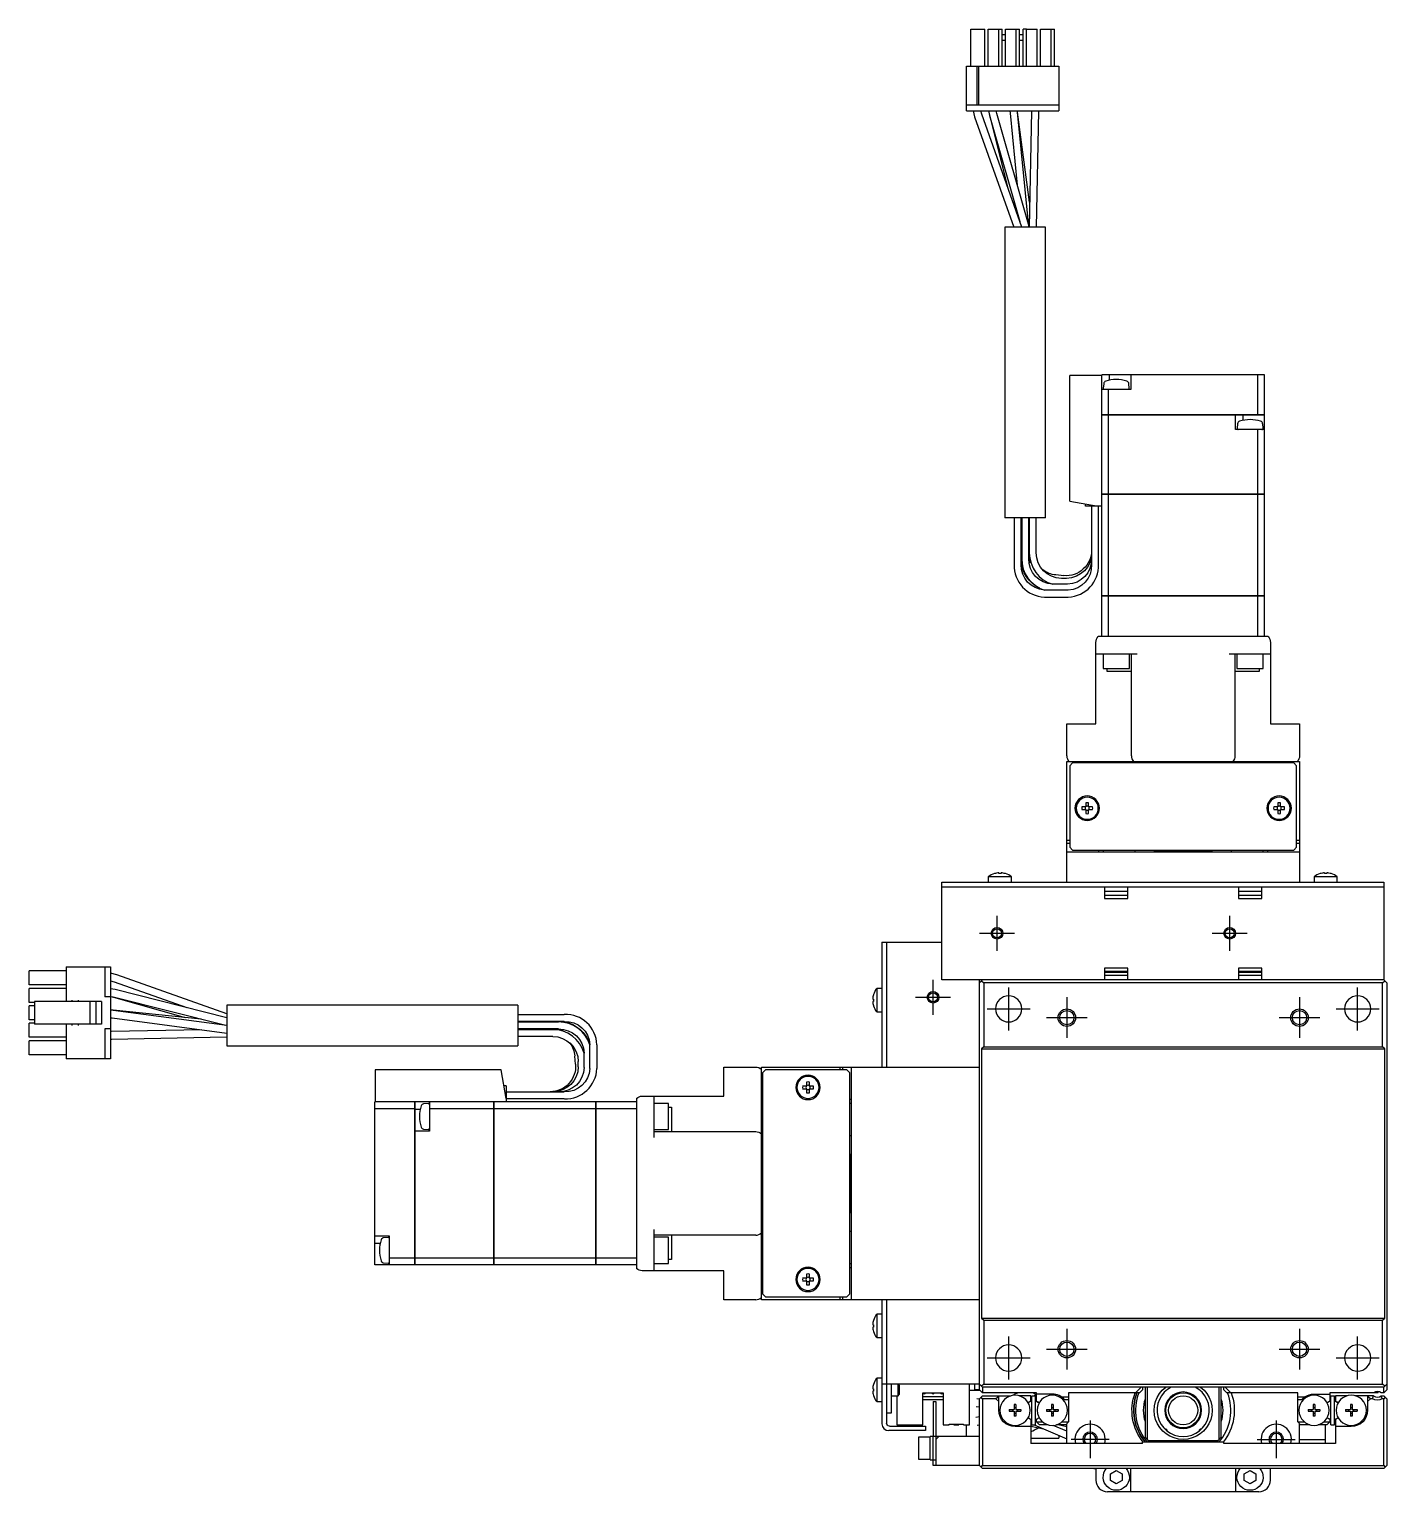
# Model space of a CAD drawing. Extents: x 0 to 1226, y -8 to 947.
# Drawn here: x 992.6 to 1226, y 353.7 to 605.1 of the extents above; entities that cross this region are included whole.
import ezdxf

# ---------------------------------------------------------------- set-up
doc = ezdxf.new("R2010")
doc.units = 0
doc.header["$LTSCALE"] = 0.5
doc.linetypes.add('CENTER', pattern=[50.8, 31.75, -6.35, 6.35, -6.35])
for name, color, linetype in [('MSM_CENTER', 1, 'CENTER'), ('MSM_CONTINUOUS', 7, 'CONTINUOUS'), ('MSM_NARROW', 5, 'CONTINUOUS')]:
    doc.layers.add(name, color=color, linetype=linetype)

msp = doc.modelspace()

# ---------------------------------------------------------------- linework, layer by layer
at = {"layer": 'MSM_CENTER'}
for p, q in [((1159.04, 446.69), (1159.04, 452.69)), ((1199.04, 446.69), (1199.04, 452.69)), ((1156.04, 449.69), (1162.04, 449.69)), ((1196.04, 449.69), (1202.04, 449.69)), ((1148.04, 435.69), (1148.04, 441.69)), ((1161.04, 432.99), (1161.04, 440.39)), ((1221.04, 432.99), (1221.04, 440.39)), ((1145.04, 438.69), (1151.04, 438.69)), ((1171.04, 438.69), (1171.04, 431.69)), ((1211.04, 438.69), (1211.04, 431.69)), ((1157.34, 436.69), (1164.74, 436.69)), ((1167.54, 435.19), (1174.54, 435.19)), ((1207.54, 435.19), (1214.54, 435.19)), ((1217.34, 436.69), (1224.74, 436.69)), ((1161.04, 372.99), (1161.04, 380.39)), ((1171.04, 381.69), (1171.04, 374.69)), ((1211.04, 381.69), (1211.04, 374.69)), ((1221.04, 372.99), (1221.04, 380.39)), ((1167.54, 378.19), (1174.54, 378.19)), ((1207.54, 378.19), (1214.54, 378.19)), ((1157.34, 376.69), (1164.74, 376.69)), ((1217.34, 376.69), (1224.74, 376.69)), ((1175.04, 365.94), (1175.04, 359.44)), ((1207.04, 365.94), (1207.04, 359.44)), ((1178.29, 362.69), (1171.79, 362.69)), ((1203.79, 362.69), (1210.29, 362.69))]:
    msp.add_line(p, q, dxfattribs=at)
at = {"layer": 'MSM_CONTINUOUS'}
for p, q in [((1154.52, 605.09), (1156.92, 605.09)), ((1154.52, 598.74), (1154.52, 605.09)), ((1156.92, 598.74), (1156.92, 605.09)), ((1157.52, 598.74), (1157.52, 605.09)), ((1157.52, 605.09), (1159.32, 605.09)), ((1159.32, 598.74), (1159.32, 605.09)), ((1159.32, 605.09), (1159.92, 605.09)), ((1159.92, 598.74), (1159.92, 605.09)), ((1159.92, 604.2), (1160.52, 604.2)), ((1160.52, 598.74), (1160.52, 605.09)), ((1160.52, 605.09), (1162.32, 605.09)), ((1162.32, 598.74), (1162.32, 605.09)), ((1162.32, 605.09), (1162.92, 605.09)), ((1162.92, 598.74), (1162.92, 605.09)), ((1162.92, 604.2), (1163.52, 604.2)), ((1163.52, 598.74), (1163.52, 605.09)), ((1164.12, 605.09), (1163.52, 605.09)), ((1164.12, 598.74), (1164.12, 605.09)), ((1164.12, 605.09), (1165.92, 605.09)), ((1165.92, 598.74), (1165.92, 605.09)), ((1166.52, 598.74), (1166.52, 605.09)), ((1166.52, 605.09), (1168.32, 605.09)), ((1168.32, 598.74), (1168.32, 605.09)), ((1168.32, 605.09), (1168.92, 605.09)), ((1168.92, 598.74), (1168.92, 605.09)), ((1159.92, 603.2), (1160.52, 603.2)), ((1162.92, 603.2), (1163.52, 603.2)), ((1153.79, 591.09), (1153.79, 598.74)), ((1153.79, 598.74), (1169.64, 598.74)), ((1155.57, 598.74), (1155.57, 592.11)), ((1155.87, 598.74), (1155.87, 592.11)), ((1169.64, 598.74), (1169.64, 591.09)), ((1153.79, 592.11), (1169.64, 592.11)), ((1153.79, 591.09), (1169.64, 591.09)), ((1154.91, 591.09), (1155.17, 590.06)), ((1156.4, 590.49), (1156.23, 591.09)), ((1156.4, 590.49), (1156.23, 591.09)), ((1157.58, 591.09), (1157.72, 590.33)), ((1157.59, 591.09), (1157.76, 590.24)), ((1159.01, 590.6), (1158.9, 591.09)), ((1161.25, 591.09), (1161.28, 590.68)), ((1162.58, 590.81), (1162.55, 591.09)), ((1164.63, 575.39), (1162.58, 590.85)), ((1164.53, 571.21), (1162.58, 590.81)), ((1164.94, 591.01), (1164.54, 571.09)), ((1164.94, 591.09), (1164.94, 591.01)), ((1164.94, 591.09), (1164.94, 590.94)), ((1165.84, 571.09), (1166.24, 590.98)), ((1166.24, 590.98), (1166.24, 591.09)), ((1155.17, 590.06), (1161.9, 571.09)), ((1163.28, 571.09), (1156.4, 590.49)), ((1157.72, 590.33), (1160.82, 578.02)), ((1157.76, 590.24), (1162.95, 572.03)), ((1164.55, 571.17), (1159.01, 590.6)), ((1161.28, 590.68), (1162.52, 578.27)), ((1167.39, 571.09), (1160.39, 571.09)), ((1160.39, 571.09), (1160.39, 521.09)), ((1167.39, 521.09), (1167.39, 571.09)), ((1171.54, 523.95), (1171.54, 545.59)), ((1177.04, 545.59), (1171.54, 545.59)), ((1177.04, 507.69), (1177.04, 545.69)), ((1205.04, 545.69), (1177.04, 545.69)), ((1178.29, 545.69), (1178.29, 544.75)), ((1182.04, 545.69), (1182.04, 543.19)), ((1203.89, 538.8), (1203.89, 545.69)), ((1205.04, 538.8), (1205.04, 545.69)), ((1182.04, 543.19), (1177.04, 543.19)), ((1177.38, 544.16), (1177.31, 543.4)), ((1178.2, 538.8), (1178.2, 543.19)), ((1181.77, 543.4), (1181.71, 544.16)), ((1177.04, 538.8), (1205.04, 538.8)), ((1205.04, 538.79), (1177.04, 538.79)), ((1177.05, 538.79), (1177.05, 538.8)), ((1178.2, 538.79), (1178.2, 538.8)), ((1178.2, 525.19), (1178.2, 538.79)), ((1200.04, 536.29), (1200.04, 538.79)), ((1201.29, 538.79), (1201.29, 537.86)), ((1203.88, 538.79), (1203.88, 538.8)), ((1205.03, 538.79), (1205.03, 538.8)), ((1205.04, 525.19), (1205.04, 538.79)), ((1205.04, 536.29), (1200.04, 536.29)), ((1200.38, 537.27), (1200.31, 536.51)), ((1203.89, 525.19), (1203.89, 536.29)), ((1204.77, 536.51), (1204.71, 537.27)), ((1171.54, 523.95), (1176.44, 523.09)), ((1174.24, 523.09), (1174.24, 523.48)), ((1177.04, 523.09), (1174.24, 523.09)), ((1175.29, 523.09), (1175.29, 513.09)), ((1176.49, 513.09), (1176.49, 523.09)), ((1177.04, 525.19), (1205.04, 525.19)), ((1205.04, 525.18), (1177.04, 525.18)), ((1177.05, 525.19), (1177.05, 525.18)), ((1178.2, 525.19), (1178.2, 525.18)), ((1178.2, 507.69), (1178.2, 525.18)), ((1203.88, 525.19), (1203.88, 525.18)), ((1203.89, 507.69), (1203.89, 525.18)), ((1205.03, 525.19), (1205.03, 525.18)), ((1205.04, 507.69), (1205.04, 525.18)), ((1167.39, 521.09), (1160.39, 521.09)), ((1161.99, 521.09), (1161.99, 513.09)), ((1163.19, 513.09), (1163.19, 521.09)), ((1163.29, 521.09), (1163.29, 514.09)), ((1164.49, 514.09), (1164.49, 521.09)), ((1164.59, 521.09), (1164.59, 514.09)), ((1165.79, 515.09), (1165.79, 521.09)), ((1175.29, 515.57), (1175.29, 515.33)), ((1164.65, 513.38), (1164.49, 514.59)), ((1164.59, 514.09), (1164.65, 513.38)), ((1164.65, 513.38), (1164.65, 513.35)), ((1164.65, 513.35), (1164.65, 513.38)), ((1170.53, 511.16), (1169.14, 511.29)), ((1170.98, 510.69), (1170.1, 510.69)), ((1167.2, 508.7), (1167.23, 508.69)), ((1171.29, 508.69), (1167.2, 508.69)), ((1171.13, 509.69), (1168.65, 509.69)), ((1167.2, 507.49), (1171.29, 507.49)), ((1177.04, 507.69), (1205.04, 507.69)), ((1177.04, 500.69), (1177.04, 507.68)), ((1205.04, 507.68), (1177.04, 507.68)), ((1177.05, 507.69), (1177.05, 507.68)), ((1178.2, 507.69), (1178.2, 507.68)), ((1178.2, 500.69), (1178.2, 507.68)), ((1203.88, 507.69), (1203.88, 507.68)), ((1203.89, 500.69), (1203.89, 507.68)), ((1205.03, 507.69), (1205.03, 507.68)), ((1205.04, 500.69), (1205.04, 507.68)), ((1205.66, 500.69), (1176.43, 500.69)), ((1176.04, 485.69), (1176.04, 499.69)), ((1206.04, 499.69), (1206.04, 485.69)), ((1183.14, 497.69), (1176.04, 497.69)), ((1177.29, 497.69), (1177.29, 495.19)), ((1181.79, 495.19), (1181.79, 497.69)), ((1182.14, 480.19), (1182.14, 497.69)), ((1206.04, 497.69), (1198.94, 497.69)), ((1199.94, 497.69), (1199.94, 480.19)), ((1200.29, 497.69), (1200.29, 495.19)), ((1204.79, 495.19), (1204.79, 497.69)), ((1177.29, 495.19), (1181.79, 495.19)), ((1177.96, 494.69), (1177.96, 495.19)), ((1182.14, 494.69), (1177.96, 494.69)), ((1204.12, 494.69), (1199.94, 494.69)), ((1200.29, 495.19), (1204.79, 495.19)), ((1204.12, 495.19), (1204.12, 494.69)), ((1171.04, 485.69), (1176.04, 485.69)), ((1171.04, 480.19), (1171.04, 485.69)), ((1206.04, 485.69), (1211.04, 485.69)), ((1211.04, 485.69), (1211.04, 480.19)), ((1171.04, 458.49), (1171.04, 479.19)), ((1171.04, 479.19), (1211.04, 479.19)), ((1172.04, 478.99), (1171.54, 478.49)), ((1171.54, 478.49), (1171.54, 464.49)), ((1210.04, 478.99), (1172.04, 478.99)), ((1176.54, 479.19), (1176.54, 478.99)), ((1181.04, 479.19), (1181.04, 478.99)), ((1182.04, 478.99), (1182.04, 479.19)), ((1183.54, 479.19), (1183.54, 478.99)), ((1198.54, 478.99), (1198.54, 479.19)), ((1200.04, 478.99), (1200.04, 479.19)), ((1201.04, 478.99), (1201.04, 479.19)), ((1205.54, 478.99), (1205.54, 479.19)), ((1210.54, 478.49), (1210.04, 478.99)), ((1210.54, 464.49), (1210.54, 478.49)), ((1211.04, 479.19), (1211.04, 458.49)), ((1174.3, 471.43), (1173.62, 471.43)), ((1173.62, 470.95), (1174.3, 470.95)), ((1174.3, 472.11), (1174.3, 471.43)), ((1174.3, 470.95), (1174.3, 470.27)), ((1174.78, 471.43), (1174.78, 472.11)), ((1175.46, 471.43), (1174.78, 471.43)), ((1174.78, 470.27), (1174.78, 470.95)), ((1174.78, 470.95), (1175.46, 470.95)), ((1207.3, 471.43), (1206.62, 471.43)), ((1206.62, 470.95), (1207.3, 470.95)), ((1207.3, 472.11), (1207.3, 471.43)), ((1207.3, 470.95), (1207.3, 470.27)), ((1207.78, 471.43), (1207.78, 472.11)), ((1208.46, 471.43), (1207.78, 471.43)), ((1207.78, 470.95), (1208.46, 470.95)), ((1207.78, 470.27), (1207.78, 470.95)), ((1171.04, 465.69), (1171.54, 465.69)), ((1171.04, 465.19), (1171.54, 465.19)), ((1210.54, 465.69), (1211.04, 465.69)), ((1210.54, 465.19), (1211.04, 465.19)), ((1171.04, 463.69), (1211.04, 463.69)), ((1171.54, 464.49), (1172.04, 463.99)), ((1172.04, 463.99), (1210.04, 463.99)), ((1176.54, 463.69), (1176.54, 463.99)), ((1177.29, 463.99), (1177.29, 463.69)), ((1182.79, 463.69), (1182.79, 463.99)), ((1186.04, 463.99), (1186.04, 463.89)), ((1186.04, 463.89), (1196.04, 463.89)), ((1186.04, 463.89), (1186.24, 463.69)), ((1195.84, 463.69), (1196.04, 463.89)), ((1196.04, 463.89), (1196.04, 463.99)), ((1199.29, 463.99), (1199.29, 463.69)), ((1204.79, 463.69), (1204.79, 463.99)), ((1205.54, 463.99), (1205.54, 463.69)), ((1210.04, 463.99), (1210.54, 464.49)), ((1159.34, 459.95), (1159.34, 460.08)), ((1159.74, 460.08), (1159.74, 459.95)), ((1215.34, 459.95), (1215.34, 460.08)), ((1215.74, 460.08), (1215.74, 459.95)), ((1149.54, 458.49), (1225.54, 458.49)), ((1149.54, 441.69), (1149.54, 458.49)), ((1149.54, 457.69), (1225.54, 457.69)), ((1161.54, 459.39), (1157.54, 459.39)), ((1157.54, 459.39), (1157.54, 458.49)), ((1158.62, 459.95), (1158.59, 459.95)), ((1159.74, 459.95), (1159.34, 459.95)), ((1160.49, 459.95), (1160.47, 459.95)), ((1161.54, 458.49), (1161.54, 459.39)), ((1177.54, 457.69), (1177.54, 455.69)), ((1181.54, 455.69), (1181.54, 457.69)), ((1200.54, 457.69), (1200.54, 455.69)), ((1204.54, 455.69), (1204.54, 457.69)), ((1217.54, 459.39), (1213.54, 459.39)), ((1213.54, 459.39), (1213.54, 458.49)), ((1214.62, 459.95), (1214.59, 459.95)), ((1215.74, 459.95), (1215.34, 459.95)), ((1216.49, 459.95), (1216.47, 459.95)), ((1217.54, 458.49), (1217.54, 459.39)), ((1225.54, 458.49), (1225.54, 441.69)), ((1181.54, 456.89), (1177.54, 456.89)), ((1181.54, 456.19), (1177.54, 456.19)), ((1177.54, 455.69), (1181.54, 455.69)), ((1204.54, 456.89), (1200.54, 456.89)), ((1204.54, 456.19), (1200.54, 456.19)), ((1200.54, 455.69), (1204.54, 455.69)), ((1139.24, 448.19), (1139.24, 426.69)), ((1139.24, 448.19), (1149.54, 448.19)), ((1140.04, 448.19), (1140.04, 426.69)), ((992.64, 440.81), (992.64, 443.21)), ((998.99, 443.21), (992.64, 443.21)), ((998.99, 443.94), (998.99, 437.94)), ((998.99, 443.94), (1006.64, 443.94)), ((1005.62, 443.94), (1005.62, 438.74)), ((1006.64, 443.94), (1006.64, 428.09)), ((1007.68, 442.56), (1006.64, 442.82)), ((1007.68, 442.56), (1006.64, 442.82)), ((1026.64, 435.83), (1007.68, 442.56)), ((1177.54, 443.69), (1177.54, 441.69)), ((1181.54, 443.69), (1177.54, 443.69)), ((1177.54, 443.19), (1181.54, 443.19)), ((1177.54, 442.99), (1181.54, 442.99)), ((1177.54, 442.49), (1181.54, 442.49)), ((1181.54, 441.69), (1181.54, 443.69)), ((1204.54, 443.69), (1200.54, 443.69)), ((1200.54, 443.69), (1200.54, 441.69)), ((1200.54, 443.19), (1204.54, 443.19)), ((1200.54, 442.99), (1204.54, 442.99)), ((1200.54, 442.49), (1204.54, 442.49)), ((1204.54, 441.69), (1204.54, 443.69)), ((998.99, 440.81), (992.64, 440.81)), ((992.64, 437.81), (992.64, 440.21)), ((998.99, 440.21), (992.64, 440.21)), ((1006.64, 441.5), (1007.25, 441.34)), ((1007.41, 440.02), (1006.64, 440.16)), ((1007.24, 441.34), (1019.72, 436.91)), ((1026.64, 435.16), (1007.41, 440.02)), ((1138.35, 440.19), (1138.35, 436.19)), ((1139.24, 440.19), (1138.35, 440.19)), ((1225.54, 441.69), (1149.54, 441.69)), ((1156.04, 371.19), (1156.04, 441.69)), ((1156.04, 441.19), (1156.39, 441.54)), ((1156.39, 441.54), (1156.54, 441.69)), ((1156.39, 441.54), (1156.74, 441.19)), ((1225.34, 441.19), (1156.74, 441.19)), ((1156.74, 441.19), (1156.74, 430.19)), ((1225.34, 441.19), (1225.69, 441.54)), ((1225.34, 430.19), (1225.34, 441.19)), ((1225.54, 441.69), (1225.69, 441.54)), ((1225.69, 441.54), (1226.04, 441.19)), ((1226.04, 441.19), (1226.04, 371.19)), ((993.53, 437.81), (992.64, 437.81)), ((993.53, 437.94), (993.53, 434.08)), ((1005.09, 437.94), (993.53, 437.94)), ((999.94, 438.19), (999.94, 437.94)), ((1001.09, 437.94), (1001.09, 438.19)), ((1003.07, 437.94), (1003.07, 434.08)), ((1004.09, 437.94), (1004.09, 434.08)), ((1005.09, 437.94), (1005.09, 434.08)), ((1006.64, 438.74), (1005.62, 438.74)), ((1006.64, 438.84), (1007.09, 438.76)), ((1006.64, 438.83), (1007.14, 438.72)), ((1007.09, 438.76), (1026.43, 433.87)), ((1007.14, 438.72), (1019.46, 435.21)), ((1137.66, 438.39), (1137.79, 438.39)), ((1137.79, 437.99), (1137.66, 437.99)), ((1137.79, 439.14), (1137.79, 439.12)), ((1137.79, 438.39), (1137.79, 437.99)), ((992.64, 434.81), (992.64, 437.21)), ((993.53, 437.21), (992.64, 437.21)), ((1007.05, 436.45), (1006.64, 436.48)), ((1007.06, 436.44), (1006.64, 436.48)), ((1006.64, 435.18), (1006.89, 435.15)), ((1006.89, 435.15), (1026.64, 432.53)), ((1022.23, 434.93), (1007.05, 436.45)), ((1026.64, 433.85), (1007.06, 436.44)), ((1026.64, 437.34), (1026.64, 430.34)), ((1076.64, 437.34), (1026.64, 437.34)), ((1076.64, 437.34), (1076.64, 430.34)), ((1076.64, 435.74), (1084.64, 435.74)), ((1137.79, 437.26), (1137.79, 437.24)), ((1138.35, 436.19), (1139.24, 436.19)), ((993.53, 434.81), (992.64, 434.81)), ((992.64, 431.81), (992.64, 434.21)), ((993.53, 434.21), (992.64, 434.21)), ((1005.09, 434.08), (993.53, 434.08)), ((998.99, 434.08), (998.99, 428.09)), ((999.94, 434.08), (999.94, 433.83)), ((1001.09, 433.83), (1001.09, 434.08)), ((1006.64, 433.28), (1005.62, 433.28)), ((1005.62, 433.28), (1005.62, 428.09)), ((1006.79, 432.79), (1006.64, 432.79)), ((1022.34, 433.1), (1006.79, 432.79)), ((1084.64, 434.54), (1076.64, 434.54)), ((1076.64, 434.44), (1083.64, 434.44)), ((1083.64, 433.24), (1076.64, 433.24)), ((1076.64, 433.14), (1083.64, 433.14)), ((1084.36, 433.09), (1083.14, 433.24)), ((1083.64, 433.14), (1084.36, 433.08)), ((1084.38, 433.08), (1084.36, 433.09)), ((1084.36, 433.08), (1084.38, 433.08)), ((998.99, 431.81), (992.64, 431.81)), ((998.99, 431.21), (992.64, 431.21)), ((992.64, 428.81), (992.64, 431.21)), ((1006.64, 431.49), (1006.75, 431.49)), ((1006.64, 431.49), (1006.82, 431.49)), ((1006.75, 431.49), (1026.64, 431.89)), ((1026.64, 430.34), (1076.64, 430.34)), ((1082.64, 431.94), (1076.64, 431.94)), ((1089.03, 430.53), (1089.04, 430.5)), ((1089.04, 426.44), (1089.04, 430.54)), ((1090.24, 430.54), (1090.24, 426.44)), ((1156.74, 430.19), (1156.39, 429.84)), ((1156.74, 430.19), (1225.34, 430.19)), ((1225.69, 429.84), (1225.34, 430.19)), ((998.99, 428.81), (992.64, 428.81)), ((1006.64, 428.09), (998.99, 428.09)), ((1086.57, 427.21), (1086.45, 428.59)), ((1087.04, 426.75), (1087.04, 427.63)), ((1088.04, 426.6), (1088.04, 429.08)), ((1156.39, 429.84), (1156.39, 383.54)), ((1156.39, 429.84), (1225.69, 429.84)), ((1225.69, 383.54), (1225.69, 429.84)), ((1052.14, 426.19), (1052.14, 420.69)), ((1073.78, 426.19), (1052.14, 426.19)), ((1074.64, 421.29), (1073.78, 426.19)), ((1112.04, 421.69), (1112.04, 426.69)), ((1112.04, 426.69), (1117.54, 426.69)), ((1118.54, 426.69), (1156.04, 426.69)), ((1118.54, 386.69), (1118.54, 426.69)), ((1119.24, 426.19), (1118.74, 425.69)), ((1118.74, 425.69), (1118.74, 387.69)), ((1133.24, 426.19), (1119.24, 426.19)), ((1132.04, 426.19), (1132.04, 426.69)), ((1132.54, 426.19), (1132.54, 426.69)), ((1133.74, 425.69), (1133.24, 426.19)), ((1133.74, 387.69), (1133.74, 425.69)), ((1134.04, 386.69), (1134.04, 426.69)), ((1074.64, 423.49), (1074.26, 423.49)), ((1074.64, 423.49), (1074.64, 420.69)), ((1074.64, 422.44), (1084.64, 422.44)), ((1082.16, 422.44), (1082.4, 422.44)), ((1126.3, 423.43), (1125.62, 423.43)), ((1125.62, 422.95), (1126.3, 422.95)), ((1126.3, 424.11), (1126.3, 423.43)), ((1126.3, 422.95), (1126.3, 422.27)), ((1126.78, 423.43), (1126.78, 424.11)), ((1127.46, 423.43), (1126.78, 423.43)), ((1126.78, 422.27), (1126.78, 422.95)), ((1126.78, 422.95), (1127.46, 422.95)), ((1090.04, 420.69), (1052.04, 420.69)), ((1052.04, 392.69), (1052.04, 420.69)), ((1058.93, 392.69), (1058.93, 420.69)), ((1058.94, 420.68), (1058.93, 420.68)), ((1058.94, 420.69), (1058.94, 392.69)), ((1061.23, 420.42), (1060.46, 420.35)), ((1061.44, 420.69), (1061.44, 415.69)), ((1072.54, 392.69), (1072.54, 420.69)), ((1072.54, 420.68), (1072.55, 420.68)), ((1072.55, 420.69), (1072.55, 392.69)), ((1084.64, 421.24), (1074.64, 421.24)), ((1090.04, 392.69), (1090.04, 420.69)), ((1090.04, 420.68), (1090.05, 420.68)), ((1090.04, 420.68), (1090.05, 420.68)), ((1090.05, 420.69), (1090.05, 392.69)), ((1097.04, 420.69), (1090.05, 420.69)), ((1097.04, 421.31), (1097.04, 392.07)), ((1098.04, 421.69), (1112.04, 421.69)), ((1100.04, 421.69), (1100.04, 414.59)), ((1102.54, 420.44), (1100.04, 420.44)), ((1102.54, 415.94), (1102.54, 420.44)), ((1118.74, 421.19), (1118.54, 421.19)), ((1133.74, 421.19), (1134.04, 421.19)), ((1134.04, 420.44), (1133.74, 420.44)), ((1058.93, 419.54), (1052.04, 419.54)), ((1058.94, 419.54), (1058.93, 419.54)), ((1058.94, 419.44), (1059.88, 419.44)), ((1072.54, 419.54), (1061.44, 419.54)), ((1072.54, 419.54), (1072.55, 419.54)), ((1090.04, 419.54), (1072.55, 419.54)), ((1090.04, 419.54), (1090.05, 419.54)), ((1097.04, 419.54), (1090.05, 419.54)), ((1102.54, 419.77), (1103.04, 419.77)), ((1103.04, 419.77), (1103.04, 415.59)), ((1061.44, 415.69), (1058.94, 415.69)), ((1060.46, 416.03), (1061.23, 415.96)), ((1100.04, 415.94), (1102.54, 415.94)), ((1100.04, 415.59), (1117.54, 415.59)), ((1118.74, 416.69), (1118.54, 416.69)), ((1118.74, 415.69), (1118.54, 415.69)), ((1133.74, 414.94), (1134.04, 414.94)), ((1118.74, 414.19), (1118.54, 414.19)), ((1133.84, 411.69), (1133.74, 411.69)), ((1133.84, 401.69), (1133.84, 411.69)), ((1134.04, 411.49), (1133.84, 411.69)), ((1133.74, 401.69), (1133.84, 401.69)), ((1133.84, 401.69), (1134.04, 401.89)), ((1052.04, 397.69), (1054.54, 397.69)), ((1054.34, 397.42), (1053.57, 397.35)), ((1054.54, 397.69), (1054.54, 392.69)), ((1100.04, 398.79), (1100.04, 391.69)), ((1117.54, 397.79), (1100.04, 397.79)), ((1102.54, 397.44), (1100.04, 397.44)), ((1102.54, 392.94), (1102.54, 397.44)), ((1103.04, 397.79), (1103.04, 393.61)), ((1118.54, 399.19), (1118.74, 399.19)), ((1118.74, 397.69), (1118.54, 397.69)), ((1134.04, 398.44), (1133.74, 398.44)), ((1052.04, 396.44), (1052.99, 396.44)), ((1118.54, 396.69), (1118.74, 396.69)), ((1058.93, 392.69), (1052.04, 392.69)), ((1053.57, 393.03), (1054.34, 392.96)), ((1058.93, 393.84), (1054.54, 393.84)), ((1058.94, 393.85), (1058.93, 393.85)), ((1058.94, 392.7), (1058.93, 392.7)), ((1072.54, 393.84), (1058.94, 393.84)), ((1072.54, 392.69), (1058.94, 392.69)), ((1072.54, 393.85), (1072.55, 393.85)), ((1072.54, 392.7), (1072.55, 392.7)), ((1090.04, 393.84), (1072.55, 393.84)), ((1090.04, 392.69), (1072.55, 392.69)), ((1090.04, 393.85), (1090.05, 393.85)), ((1090.04, 392.7), (1090.05, 392.7)), ((1097.04, 393.84), (1090.05, 393.84)), ((1097.04, 392.69), (1090.05, 392.69)), ((1100.04, 392.94), (1102.54, 392.94)), ((1103.04, 393.61), (1102.54, 393.61)), ((1118.54, 392.19), (1118.74, 392.19)), ((1133.74, 392.94), (1134.04, 392.94)), ((1134.04, 392.19), (1133.74, 392.19)), ((1112.04, 391.69), (1098.04, 391.69)), ((1112.04, 386.69), (1112.04, 391.69)), ((1126.3, 390.43), (1125.62, 390.43)), ((1125.62, 389.95), (1126.3, 389.95)), ((1126.3, 391.11), (1126.3, 390.43)), ((1126.3, 389.95), (1126.3, 389.27)), ((1126.78, 390.43), (1126.78, 391.11)), ((1127.46, 390.43), (1126.78, 390.43)), ((1126.78, 389.27), (1126.78, 389.95)), ((1126.78, 389.95), (1127.46, 389.95)), ((1118.74, 387.69), (1119.24, 387.19)), ((1119.24, 387.19), (1133.24, 387.19)), ((1132.04, 386.69), (1132.04, 387.19)), ((1132.54, 386.69), (1132.54, 387.19)), ((1133.24, 387.19), (1133.74, 387.69)), ((1117.54, 386.69), (1112.04, 386.69)), ((1156.04, 386.69), (1118.54, 386.69)), ((1139.24, 386.69), (1139.24, 365.39)), ((1140.04, 386.69), (1140.04, 365.49)), ((1137.66, 382.39), (1137.79, 382.39)), ((1137.79, 383.14), (1137.79, 383.12)), ((1137.79, 382.39), (1137.79, 381.99)), ((1138.35, 384.19), (1138.35, 380.19)), ((1139.24, 384.19), (1138.35, 384.19)), ((1156.39, 383.54), (1156.74, 383.19)), ((1156.39, 383.54), (1225.69, 383.54)), ((1156.74, 383.19), (1156.74, 372.19)), ((1156.74, 383.19), (1225.34, 383.19)), ((1225.34, 383.19), (1225.69, 383.54)), ((1225.34, 372.19), (1225.34, 383.19)), ((1137.79, 381.99), (1137.66, 381.99)), ((1137.79, 381.26), (1137.79, 381.24)), ((1138.35, 380.19), (1139.24, 380.19)), ((1137.79, 372.14), (1137.79, 372.12)), ((1138.35, 373.19), (1138.35, 369.19)), ((1139.24, 373.19), (1138.35, 373.19)), ((1156.04, 372.19), (1139.24, 372.19)), ((1140.84, 372.19), (1140.84, 367.19)), ((1142.04, 370.19), (1142.04, 372.19)), ((1142.24, 371.99), (1142.04, 372.19)), ((1154.29, 365.19), (1154.29, 372.19)), ((1155.24, 371.19), (1155.24, 372.19)), ((1156.39, 371.84), (1156.04, 372.19)), ((1156.74, 372.19), (1156.39, 371.84)), ((1156.74, 372.19), (1225.34, 372.19)), ((1225.69, 371.84), (1225.34, 372.19)), ((1226.04, 372.19), (1225.69, 371.84)), ((1137.66, 371.39), (1137.79, 371.39)), ((1137.79, 370.99), (1137.66, 370.99)), ((1137.79, 371.39), (1137.79, 370.99)), ((1137.79, 370.26), (1137.79, 370.24)), ((1140.84, 370.19), (1142.04, 370.19)), ((1141.79, 370.19), (1141.79, 365.19)), ((1142.04, 370.19), (1142.24, 370.39)), ((1142.24, 371.99), (1142.24, 370.39)), ((1146.29, 370.69), (1149.79, 370.69)), ((1146.29, 365.19), (1146.29, 370.69)), ((1149.79, 369.99), (1146.29, 369.99)), ((1149.79, 370.69), (1149.79, 365.19)), ((1154.29, 371.16), (1156.08, 371.16)), ((1156.04, 371.19), (1155.24, 371.19)), ((1156.04, 369.59), (1155.55, 369.64)), ((1156.04, 371.19), (1156.54, 370.69)), ((1156.54, 370.19), (1156.04, 369.69)), ((1156.04, 358.19), (1156.04, 369.69)), ((1156.54, 369.69), (1156.29, 369.94)), ((1156.54, 371.69), (1156.39, 371.84)), ((1156.54, 371.69), (1156.54, 370.69)), ((1225.54, 371.69), (1156.54, 371.69)), ((1165.84, 370.69), (1156.54, 370.69)), ((1156.54, 370.19), (1161.43, 370.19)), ((1156.54, 369.69), (1156.54, 358.19)), ((1158.84, 369.69), (1156.54, 369.69)), ((1159.34, 370.04), (1158.84, 369.69)), ((1158.84, 369.69), (1159.34, 369.19)), ((1159.34, 367.69), (1159.34, 370.19)), ((1164.84, 370.19), (1162.86, 370.19)), ((1164.84, 369.24), (1164.84, 370.19)), ((1165.04, 370.03), (1164.84, 369.95)), ((1165.04, 365.19), (1165.04, 370.19)), ((1165.04, 370.19), (1165.64, 370.19)), ((1165.84, 370.37), (1165.41, 370.19)), ((1165.64, 365.19), (1165.64, 370.19)), ((1165.84, 369.24), (1165.84, 370.69)), ((1168.54, 370.49), (1165.84, 370.49)), ((1170.14, 369.99), (1171.34, 369.99)), ((1183.54, 370.69), (1171.34, 370.69)), ((1171.34, 370.69), (1171.34, 365.69)), ((1182.84, 370.69), (1183.84, 371.69)), ((1184.04, 371.19), (1183.54, 370.69)), ((1184.04, 371.69), (1184.04, 371.19)), ((1184.54, 362.99), (1184.54, 371.69)), ((1184.84, 371.69), (1184.84, 362.69)), ((1197.24, 362.69), (1197.24, 371.69)), ((1197.54, 371.69), (1197.54, 362.99)), ((1198.04, 371.19), (1198.04, 371.69)), ((1198.54, 370.69), (1198.04, 371.19)), ((1198.25, 371.69), (1199.25, 370.69)), ((1210.74, 370.69), (1198.54, 370.69)), ((1210.74, 365.69), (1210.74, 370.69)), ((1210.74, 369.99), (1211.95, 369.99)), ((1213.54, 370.49), (1216.24, 370.49)), ((1224.54, 370.69), (1216.24, 370.69)), ((1216.24, 370.69), (1216.24, 369.24)), ((1216.44, 365.19), (1216.44, 370.19)), ((1216.44, 370.19), (1217.04, 370.19)), ((1217.04, 365.19), (1217.04, 370.19)), ((1217.24, 370.19), (1217.24, 369.24)), ((1219.23, 370.19), (1217.24, 370.19)), ((1223.78, 370.19), (1220.66, 370.19)), ((1222.74, 370.19), (1222.74, 367.69)), ((1223.24, 369.69), (1222.74, 370.04)), ((1222.74, 369.19), (1223.24, 369.69)), ((1223.61, 369.69), (1223.24, 369.69)), ((1223.61, 369.69), (1223.78, 370.19)), ((1224.54, 370.69), (1224.54, 370.93)), ((1225.54, 370.69), (1225.11, 370.69)), ((1225.27, 369.69), (1225.11, 370.19)), ((1225.11, 370.19), (1225.54, 370.19)), ((1225.54, 369.69), (1225.27, 369.69)), ((1225.69, 371.84), (1225.54, 371.69)), ((1225.54, 370.69), (1225.54, 371.69)), ((1225.54, 370.69), (1226.04, 371.19)), ((1225.54, 370.19), (1226.04, 369.69)), ((1225.79, 369.94), (1225.54, 369.69)), ((1225.54, 358.19), (1225.54, 369.69)), ((1226.04, 369.69), (1226.04, 358.19)), ((1138.35, 369.19), (1139.24, 369.19)), ((1140.84, 367.19), (1140.04, 367.19)), ((1149.79, 369.49), (1146.29, 369.49)), ((1148.04, 369.19), (1148.54, 369.19)), ((1148.04, 369.19), (1148.04, 363.19)), ((1148.54, 369.19), (1148.54, 358.19)), ((1155.43, 368.34), (1156.04, 368.29)), ((1161.14, 367.83), (1161.94, 367.83)), ((1161.14, 367.83), (1161.14, 367.54)), ((1161.14, 367.54), (1161.94, 367.54)), ((1161.67, 367.83), (1161.67, 367.54)), ((1162, 368.69), (1162, 367.89)), ((1162.29, 368.69), (1162, 368.69)), ((1162, 368.16), (1162.29, 368.16)), ((1162, 367.48), (1162, 366.69)), ((1162, 367.22), (1162.29, 367.22)), ((1162.29, 368.69), (1162.29, 367.89)), ((1162.29, 367.48), (1162.29, 366.69)), ((1162.35, 367.83), (1163.14, 367.83)), ((1162.35, 367.54), (1163.14, 367.54)), ((1162.61, 367.54), (1162.61, 367.83)), ((1163.14, 367.83), (1163.14, 367.54)), ((1164.84, 369.24), (1164.58, 369.09)), ((1165.84, 369.24), (1166.07, 369.11)), ((1167.54, 367.83), (1167.54, 367.54)), ((1167.54, 367.83), (1168.34, 367.83)), ((1167.54, 367.54), (1168.34, 367.54)), ((1168.07, 367.83), (1168.07, 367.54)), ((1168.69, 368.69), (1168.4, 368.69)), ((1168.4, 368.69), (1168.4, 367.89)), ((1168.4, 368.16), (1168.69, 368.16)), ((1168.4, 367.48), (1168.4, 366.69)), ((1168.4, 367.22), (1168.69, 367.22)), ((1168.69, 368.69), (1168.69, 367.89)), ((1168.69, 367.48), (1168.69, 366.69)), ((1168.75, 367.83), (1169.54, 367.83)), ((1168.75, 367.54), (1169.54, 367.54)), ((1169.01, 367.54), (1169.01, 367.83)), ((1169.54, 367.83), (1169.54, 367.54)), ((1171.34, 369.49), (1170.69, 369.49)), ((1188.18, 369), (1188.24, 369.06)), ((1188.24, 369.13), (1188.24, 369.06)), ((1211.4, 369.49), (1210.74, 369.49)), ((1212.54, 367.83), (1213.34, 367.83)), ((1212.54, 367.83), (1212.54, 367.54)), ((1212.54, 367.54), (1213.34, 367.54)), ((1213.07, 367.83), (1213.07, 367.54)), ((1213.4, 368.69), (1213.4, 367.89)), ((1213.69, 368.69), (1213.4, 368.69)), ((1213.4, 368.16), (1213.69, 368.16)), ((1213.4, 367.48), (1213.4, 366.69)), ((1213.4, 367.22), (1213.69, 367.22)), ((1213.69, 368.69), (1213.69, 367.89)), ((1213.69, 367.48), (1213.69, 366.69)), ((1213.75, 367.83), (1214.54, 367.83)), ((1213.75, 367.54), (1214.54, 367.54)), ((1214.01, 367.54), (1214.01, 367.83)), ((1214.54, 367.83), (1214.54, 367.54)), ((1216.24, 369.24), (1216.02, 369.11)), ((1217.24, 369.24), (1217.5, 369.09)), ((1218.94, 367.83), (1218.94, 367.54)), ((1218.94, 367.83), (1219.74, 367.83)), ((1218.94, 367.54), (1219.74, 367.54)), ((1219.47, 367.83), (1219.47, 367.54)), ((1219.8, 368.69), (1219.8, 367.89)), ((1220.09, 368.69), (1219.8, 368.69)), ((1219.8, 368.16), (1220.09, 368.16)), ((1219.8, 367.48), (1219.8, 366.69)), ((1219.8, 367.22), (1220.09, 367.22)), ((1220.09, 368.69), (1220.09, 367.89)), ((1220.09, 367.48), (1220.09, 366.69)), ((1220.15, 367.83), (1220.94, 367.83)), ((1220.15, 367.54), (1220.94, 367.54)), ((1220.41, 367.54), (1220.41, 367.83)), ((1220.94, 367.83), (1220.94, 367.54)), ((1140.54, 364.99), (1146.74, 364.99)), ((1141.79, 365.19), (1146.29, 365.19)), ((1146.74, 364.99), (1146.74, 364.19)), ((1149.79, 365.19), (1150.79, 365.19)), ((1150.79, 365.29), (1153.29, 365.29)), ((1150.79, 365.19), (1150.79, 365.29)), ((1151.59, 365.29), (1151.59, 365.19)), ((1151.59, 365.19), (1152.49, 365.19)), ((1151.97, 365.29), (1151.97, 365.19)), ((1152.12, 365.29), (1152.12, 365.19)), ((1152.49, 365.29), (1152.49, 365.19)), ((1153.29, 365.19), (1153.29, 365.29)), ((1153.29, 365.19), (1154.29, 365.19)), ((1153.79, 363.19), (1153.79, 365.19)), ((1156.04, 366.54), (1155.38, 366.43)), ((1155.61, 365.15), (1156.04, 365.22)), ((1162.29, 366.69), (1162, 366.69)), ((1164.84, 364.89), (1162.14, 364.89)), ((1164.58, 366.29), (1164.84, 366.14)), ((1164.84, 366.14), (1164.84, 361.99)), ((1164.84, 365.43), (1165.04, 365.35)), ((1164.84, 364.98), (1167.02, 364.51)), ((1165.04, 365.19), (1165.64, 365.19)), ((1165.41, 365.19), (1171.04, 362.8)), ((1165.84, 366.14), (1166.07, 366.27)), ((1165.84, 365.69), (1165.84, 366.14)), ((1165.84, 365.69), (1166.88, 365.69)), ((1165.84, 365.69), (1166.34, 365.19)), ((1167.83, 365.19), (1166.34, 365.19)), ((1168.69, 366.69), (1168.4, 366.69)), ((1171.04, 364.1), (1168.71, 365.09)), ((1170.84, 365.19), (1169.26, 365.19)), ((1171.04, 364.86), (1169.53, 365.19)), ((1170.21, 365.69), (1171.34, 365.69)), ((1170.84, 365.19), (1171.34, 365.69)), ((1171.04, 361.99), (1171.04, 365.39)), ((1188.24, 366.31), (1188.18, 366.38)), ((1188.24, 366.31), (1188.24, 366.25)), ((1189.98, 364.72), (1189.98, 364.72)), ((1210.74, 365.69), (1211.88, 365.69)), ((1210.74, 365.69), (1211.24, 365.19)), ((1212.83, 365.19), (1210.99, 365.19)), ((1210.99, 365.19), (1210.99, 361.99)), ((1211.04, 365.19), (1211.04, 365.39)), ((1213.69, 366.69), (1213.4, 366.69)), ((1215.74, 365.19), (1214.26, 365.19)), ((1215.21, 365.69), (1216.24, 365.69)), ((1215.49, 361.99), (1215.49, 365.19)), ((1215.74, 365.19), (1216.24, 365.69)), ((1216.24, 366.14), (1216.02, 366.27)), ((1216.24, 366.14), (1216.24, 365.69)), ((1216.44, 365.19), (1217.04, 365.19)), ((1217.5, 366.29), (1217.24, 366.14)), ((1217.24, 366.14), (1217.24, 361.99)), ((1219.94, 364.89), (1217.24, 364.89)), ((1220.09, 366.69), (1219.8, 366.69)), ((1146.74, 364.19), (1140.44, 364.19)), ((1145.54, 363.09), (1145.54, 359.29)), ((1147.54, 363.09), (1145.54, 363.09)), ((1147.54, 359.19), (1147.54, 363.19)), ((1156.04, 363.19), (1147.54, 363.19)), ((1148.04, 359.19), (1148.04, 363.19)), ((1148.54, 362.69), (1149.04, 363.19)), ((1164.84, 362.88), (1169.64, 362.88)), ((1169.64, 363.39), (1169.64, 362.88)), ((1184.04, 361.99), (1184.04, 362.19)), ((1198.04, 362.19), (1184.04, 362.19)), ((1185.04, 362.49), (1184.54, 362.99)), ((1185.34, 362.19), (1185.04, 362.49)), ((1185.04, 362.49), (1197.04, 362.49)), ((1187.88, 364.49), (1188.07, 364.49)), ((1188.29, 364.26), (1188.07, 364.49)), ((1188.29, 364.26), (1188.13, 364.26)), ((1188.29, 364.13), (1188.29, 364.26)), ((1188.29, 364.13), (1188.29, 364.13)), ((1194.02, 364.49), (1193.79, 364.26)), ((1193.96, 364.26), (1193.79, 364.26)), ((1193.79, 364.26), (1193.79, 364.13)), ((1193.79, 364.13), (1193.79, 364.13)), ((1194.02, 364.49), (1194.21, 364.49)), ((1197.04, 362.49), (1196.74, 362.19)), ((1197.04, 362.49), (1197.54, 362.99)), ((1198.04, 361.99), (1198.04, 362.19)), ((1210.99, 362.69), (1215.49, 362.69)), ((1184.04, 361.99), (1164.84, 361.99)), ((1217.24, 361.99), (1198.04, 361.99)), ((1145.54, 359.29), (1147.54, 359.29)), ((1147.54, 359.19), (1148.54, 359.19)), ((1148.04, 358.19), (1148.04, 359.19)), ((1156.04, 358.19), (1148.04, 358.19)), ((1156.04, 358.19), (1156.54, 357.69)), ((1156.29, 357.94), (1156.54, 358.19)), ((1156.54, 358.19), (1225.54, 358.19)), ((1225.54, 357.69), (1156.54, 357.69)), ((1176.04, 357.57), (1175.34, 357.69)), ((1176.04, 357.69), (1176.04, 355.69)), ((1178.54, 356.77), (1179.54, 357.34)), ((1179.54, 357.34), (1180.54, 356.77)), ((1182.04, 353.69), (1182.04, 357.69)), ((1200.04, 357.69), (1200.04, 353.69)), ((1201.54, 356.77), (1202.54, 357.34)), ((1202.54, 357.34), (1203.54, 356.77)), ((1206.04, 355.69), (1206.04, 357.69)), ((1225.54, 358.19), (1225.79, 357.94)), ((1226.04, 358.19), (1225.54, 357.69)), ((1178.54, 355.61), (1178.54, 356.77)), ((1179.54, 355.03), (1178.54, 355.61)), ((1180.54, 355.61), (1179.54, 355.03)), ((1180.54, 356.77), (1180.54, 355.61)), ((1201.54, 355.61), (1201.54, 356.77)), ((1202.54, 355.03), (1201.54, 355.61)), ((1203.54, 355.61), (1202.54, 355.03)), ((1203.54, 356.77), (1203.54, 355.61)), ((1182.04, 353.69), (1178.04, 353.69)), ((1200.04, 353.69), (1182.04, 353.69)), ((1204.04, 353.69), (1200.04, 353.69))]:
    msp.add_line(p, q, dxfattribs=at)
at = {"layer": 'MSM_CONTINUOUS', "extrusion": (0, 0, -1)}
for centre, radius in [((-1174.54, 471.19), 2.1), ((-1174.54, 471.19), 1.9), ((-1207.54, 471.19), 2.1), ((-1207.54, 471.19), 1.9), ((-1161.04, 436.69), 2.25), ((-1221.04, 436.69), 2.25), ((-1126.54, 423.19), 2.1), ((-1126.54, 423.19), 1.9), ((-1126.54, 390.19), 2.1), ((-1126.54, 390.19), 1.9), ((-1161.04, 376.69), 2.25), ((-1221.04, 376.69), 2.25), ((-1162.14, 367.69), 2.6), ((-1168.54, 367.69), 2.6), ((-1191.04, 367.69), 3.15), ((-1213.54, 367.69), 2.6), ((-1219.94, 367.69), 2.6)]:
    msp.add_circle(centre, radius, dxfattribs=at)
at = {"layer": 'MSM_CONTINUOUS'}
for centre, radius in [((1159.04, 449.69), 0.783), ((1199.04, 449.69), 0.783), ((1148.04, 438.69), 0.783), ((1171.04, 435.19), 1.23), ((1211.04, 435.19), 1.23), ((1171.04, 378.19), 1.23), ((1211.04, 378.19), 1.23), ((1191.04, 367.69), 3)]:
    msp.add_circle(centre, radius, dxfattribs=at)
for centre, radius, start, end in [((1177.51, 543.38), 0.2, 175, 251.8051), ((1177.88, 544.12), 0.5, 107.6292, 175), ((1179.54, 538.88), 6, 72.3708, 107.6292), ((1181.21, 544.12), 0.5, 5, 72.3708), ((1181.58, 543.38), 0.2, 288.1949, 5), ((1200.51, 536.49), 0.2, 175, 270), ((1200.88, 537.23), 0.5, 107.6292, 175), ((1202.54, 531.99), 6, 72.3708, 107.6292), ((1204.21, 537.23), 0.5, 5, 72.3708), ((1204.58, 536.49), 0.2, 270, 5), ((1167.4, 512.89), 5.41, 177.9067, 267.8727), ((1168.86, 514.01), 5.57, 179.2277, 252.6191), ((1170.18, 515.06), 5.59, 179.7079, 254.0346), ((1171.09, 512.9), 5.41, 272.1863, 2.0343), ((1172.54, 480.19), 1.5, 180, 221.8103), ((1183.64, 480.19), 1.5, 180, 221.8103), ((1174.54, 471.19), 0.95, 165.3667, 194.6333), ((1174.54, 471.19), 0.365, 138.8496, 221.1504), ((1174.54, 471.19), 0.95, 75.3667, 104.6333), ((1174.54, 471.19), 0.365, 48.8496, 131.1504), ((1174.54, 471.19), 0.365, 228.8496, 311.1504), ((1174.54, 471.19), 0.95, 255.3667, 284.6333), ((1174.54, 471.19), 0.365, 318.8496, 41.1504), ((1174.54, 471.19), 0.95, 345.3667, 14.6333), ((1207.54, 471.19), 0.95, 165.3667, 194.6333), ((1207.54, 471.19), 0.365, 138.8496, 221.1504), ((1207.54, 471.19), 0.95, 75.3667, 104.6333), ((1207.54, 471.19), 0.365, 48.8496, 131.1504), ((1207.54, 471.19), 0.365, 228.8496, 311.1504), ((1207.54, 471.19), 0.95, 255.3667, 284.6333), ((1207.54, 471.19), 0.365, 318.8496, 41.1504), ((1207.54, 471.19), 0.95, 345.3667, 14.6333), ((1159.54, 456.89), 3.19, 93.5904, 106.9053), ((1159.54, 456.89), 3.19, 73.0947, 86.4096), ((1215.54, 456.89), 3.19, 93.5904, 106.9053), ((1215.54, 456.89), 3.19, 73.0947, 86.4096), ((1159.54, 456.89), 3.2, 107.27, 128.6822), ((1159.54, 456.89), 3.2, 51.3178, 72.73), ((1215.54, 456.89), 3.2, 107.27, 128.6822), ((1215.54, 456.89), 3.2, 51.3178, 72.73), ((1140.84, 438.19), 3.2, 141.3178, 162.73), ((1140.84, 438.19), 3.19, 163.0947, 176.4096), ((1140.84, 438.19), 3.19, 183.5904, 196.9053), ((1084.84, 430.34), 5.41, 2.1273, 92.0933), ((1140.84, 438.19), 3.2, 197.27, 218.6822), ((1082.67, 427.55), 5.59, 15.9654, 90.2921), ((1083.72, 428.87), 5.57, 17.3809, 90.7723), ((1084.84, 426.65), 5.41, 267.9657, 357.8137), ((1126.54, 423.19), 0.95, 165.3667, 194.6333), ((1126.54, 423.19), 0.365, 138.8496, 221.1504), ((1126.54, 423.19), 0.95, 75.3667, 104.6333), ((1126.54, 423.19), 0.365, 48.8496, 131.1504), ((1126.54, 423.19), 0.365, 228.8496, 311.1504), ((1126.54, 423.19), 0.365, 318.8496, 41.1504), ((1126.54, 423.19), 0.95, 345.3667, 14.6333), ((1065.74, 418.19), 6, 162.3708, 197.6292), ((1060.5, 419.86), 0.5, 95, 162.3708), ((1061.24, 420.22), 0.2, 0, 95), ((1126.54, 423.19), 0.95, 255.3667, 284.6333), ((1060.5, 416.52), 0.5, 197.6292, 265), ((1061.24, 416.16), 0.2, 265, 360), ((1053.61, 396.86), 0.5, 95, 162.3708), ((1054.35, 397.22), 0.2, 18.1949, 95), ((1117.54, 399.29), 1.5, 270, 311.8103), ((1058.85, 395.19), 6, 162.3708, 197.6292), ((1053.61, 393.52), 0.5, 197.6292, 265), ((1054.35, 393.16), 0.2, 265, 341.8051), ((1126.54, 390.19), 0.95, 165.3667, 194.6333), ((1126.54, 390.19), 0.365, 138.8496, 221.1504), ((1126.54, 390.19), 0.95, 75.3667, 104.6333), ((1126.54, 390.19), 0.365, 48.8496, 131.1504), ((1126.54, 390.19), 0.365, 228.8496, 311.1504), ((1126.54, 390.19), 0.365, 318.8496, 41.1504), ((1126.54, 390.19), 0.95, 345.3667, 14.6333), ((1126.54, 390.19), 0.95, 255.3667, 284.6333), ((1117.54, 388.19), 1.5, 270, 311.8103), ((1140.84, 382.19), 3.19, 163.0947, 176.4096), ((1140.84, 382.19), 3.2, 141.3178, 162.73), ((1140.84, 382.19), 3.19, 183.5904, 196.9053), ((1140.84, 382.19), 3.2, 197.27, 218.6822), ((1140.84, 371.19), 3.19, 163.0947, 176.4096), ((1140.84, 371.19), 3.2, 141.3178, 162.73), ((1140.84, 371.19), 3.19, 183.5904, 196.9053), ((1140.84, 371.19), 3.2, 197.27, 218.6822), ((1146.54, 370.79), 0.25, 203.5782, 336.4218), ((1148.04, 370.79), 0.25, 203.5782, 336.4218), ((1149.54, 370.79), 0.25, 203.5782, 336.4218), ((1163.89, 367.42), 3.5, 111.0105, 125.4165), ((1163.89, 367.42), 3.5, 56.1416, 68.9895), ((1168.54, 367.69), 2.8, 40.0052, 90), ((1191.04, 367.69), 8.5, 159.3327, 220.3202), ((1191.04, 367.69), 8.2, 158.5399, 222.1236), ((1191.04, 367.69), 4.5, 117.266, 62.7339), ((1191.04, 367.69), 8.2, 317.8764, 21.4601), ((1213.54, 367.69), 2.8, 124.7719, 139.9948), ((1224.44, 369.94), 1, 48.5904, 131.4096), ((1224.44, 370.94), 1, 228.5904, 311.4096), ((1165.34, 367.69), 1.59, 100.8931, 126.1972), ((1165.46, 367.57), 1.75, 120, 127.006), ((1165.34, 367.69), 1.59, 53.8028, 79.1069), ((1216.74, 367.69), 1.59, 100.8931, 126.1972), ((1216.86, 367.57), 1.75, 118.6217, 127.006), ((1216.74, 367.69), 1.59, 53.8028, 79.1069), ((1140.44, 365.39), 1.2, 180, 270), ((1165.46, 367.8), 1.75, 232.994, 240), ((1165.34, 367.69), 1.59, 233.8028, 259.1069), ((1163.89, 367.42), 3.5, 285.7493, 309.1138), ((1165.34, 367.69), 1.59, 280.8931, 306.1972), ((1175.04, 362.69), 2.6, 344.3815, 195.6185), ((1207.04, 362.69), 2.6, 344.3815, 195.6185), ((1216.86, 367.8), 1.75, 232.994, 241.3783), ((1216.74, 367.69), 1.59, 233.8028, 259.1069), ((1216.74, 367.69), 1.59, 280.8931, 306.1972), ((1175.04, 362.69), 1.01, 315.9346, 224.0654), ((1207.04, 362.69), 1.01, 315.9346, 224.0654), ((1178.04, 355.69), 2, 180, 270), ((1204.04, 355.69), 2, 270, 0)]:
    msp.add_arc(centre, radius, start, end, dxfattribs=at)
at = {"layer": 'MSM_CONTINUOUS', "extrusion": (0, 0, -1)}
for centre, radius, start, end in [((-1170.9, 515.54), 4.39, 179.8692, 274.9179), ((-1167.41, 512.91), 4.22, 272.931, 2.4936), ((-1168.64, 513.98), 5.45, 293.9954, 358.8909), ((-1168.78, 513.98), 4.29, 271.6879, 1.5108), ((-1170.15, 515.05), 4.36, 270.6063, 0.5686), ((-1170.94, 515.05), 4.36, 179.4143, 269.4108), ((-1171.01, 513.97), 4.29, 178.4433, 268.358), ((-1171.08, 512.9), 4.22, 177.4296, 267.1458), ((-1169.53, 515.64), 4.37, 275.0458, 307.0419), ((-1177.54, 499.69), 1.5, 0, 41.8103), ((-1204.54, 499.69), 1.5, 138.1897, 180), ((-1198.44, 480.19), 1.5, 180, 221.8103), ((-1209.54, 480.19), 1.5, 180, 221.8103), ((-1083.76, 428.95), 4.29, 88.4892, 178.3121), ((-1083.75, 429.09), 5.45, 91.1091, 156.0046), ((-1084.83, 430.32), 4.22, 87.5064, 177.069), ((-1082.69, 427.58), 4.36, 89.4314, 179.3937), ((-1082.09, 428.21), 4.37, 142.9581, 174.9542), ((-1082.2, 426.83), 4.39, 175.0821, 270.1308), ((-1082.69, 426.8), 4.36, 180.5892, 270.5857), ((-1083.76, 426.72), 4.29, 181.642, 271.5567), ((-1084.83, 426.65), 4.22, 182.8542, 272.5704), ((-1117.54, 425.19), 1.5, 90, 131.8103), ((-1098.04, 420.19), 1.5, 48.1897, 90), ((-1117.54, 414.09), 1.5, 90, 131.8103), ((-1098.04, 393.19), 1.5, 270, 311.8103), ((-1191.04, 367.69), 8.8, 321.3178, 19.9323), ((-1191.04, 367.69), 8.5, 319.6798, 20.6673), ((-1191.04, 367.69), 6.8, 342.9174, 17.0826), ((-1191.04, 367.69), 5, 126.8699, 53.1301), ((-1191.04, 367.69), 6.8, 162.9174, 197.0826), ((-1191.04, 367.69), 8.8, 160.0677, 218.6822), ((-1213.54, 367.69), 2.8, 55.2281, 90), ((-1224.44, 370.94), 1.5, 236.4427, 303.5573), ((-1162.14, 367.69), 2.8, 270, 0), ((-1161.94, 367.89), 0.06, 180, 270), ((-1161.94, 367.48), 0.06, 90, 180), ((-1162.35, 367.89), 0.06, 270, 0), ((-1162.35, 367.48), 0.06, 0, 90), ((-1165.23, 367.57), 1.75, 118.6217, 127.006), ((-1168.34, 367.89), 0.06, 180, 270), ((-1168.34, 367.48), 0.06, 90, 180), ((-1168.75, 367.89), 0.06, 270, 0), ((-1168.75, 367.48), 0.06, 0, 90), ((-1213.34, 367.89), 0.06, 180, 270), ((-1213.34, 367.48), 0.06, 90, 180), ((-1213.75, 367.89), 0.06, 270, 0), ((-1213.75, 367.48), 0.06, 0, 90), ((-1216.63, 367.57), 1.75, 120, 127.006), ((-1219.74, 367.89), 0.06, 180, 270), ((-1219.74, 367.48), 0.06, 90, 180), ((-1219.94, 367.69), 2.8, 180, 270), ((-1220.15, 367.89), 0.06, 270, 0), ((-1220.15, 367.48), 0.06, 0, 90), ((-1140.54, 365.49), 0.5, 270, 0), ((-1165.23, 367.8), 1.75, 232.994, 241.3783), ((-1216.63, 367.8), 1.75, 232.994, 240), ((-1179.54, 356.19), 2.25, 138.1897, 41.8103), ((-1202.54, 356.19), 2.25, 138.1897, 41.8103)]:
    msp.add_arc(centre, radius, start, end, dxfattribs=at)
at = {"layer": 'MSM_NARROW'}
for p, q in [((1188.29, 364.13), (1188.29, 364.13)), ((1193.79, 364.13), (1193.79, 364.13))]:
    msp.add_line(p, q, dxfattribs=at)
for centre, radius in [((1159.04, 449.69), 1), ((1199.04, 449.69), 1), ((1148.04, 438.69), 1), ((1171.04, 435.19), 1.5), ((1211.04, 435.19), 1.5), ((1171.04, 378.19), 1.5), ((1211.04, 378.19), 1.5), ((1191.04, 367.69), 2.5)]:
    msp.add_circle(centre, radius, dxfattribs=at)
for centre in [(1175.04, 362.69), (1207.04, 362.69)]:
    msp.add_arc(centre, 1.25, 325.9442, 214.0558, dxfattribs=at)

doc.saveas('drawing.dxf')
